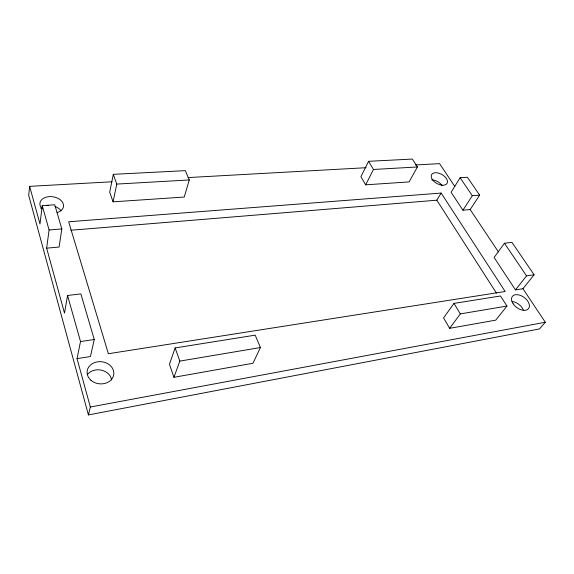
<?xml version="1.0" encoding="UTF-8"?>
<svg xmlns="http://www.w3.org/2000/svg" width="574" height="574" viewBox="0 0 574 574"><rect width="100%" height="100%" fill="white"/><g stroke="black" fill="none" stroke-linecap="round" stroke-linejoin="round"><path stroke-width="0.86" d="M111.98 181.786L29.633 186.349L28.7 195.347L88.425 414.93L539.51 328.902L545.3 322.251L522.943 288.715L515.474 289.884L494.099 257.482L504.467 243.254L511.936 242.357L534.1 274.767L522.943 288.715M88.425 414.93L90.34 407.016L77.038 358.642L90.441 356.54L94.251 339.514L80.877 293.895L67.553 295.488L64.51 313.11L46.645 248.169L59.1 247.035L61.827 228.933L54.745 204.774L42.232 205.614L39.986 223.982L29.633 186.349M46.645 248.169L49.091 229.966L42.232 205.614M113.308 174.331L109.706 192.139L113.064 201.833L184.247 197.04L189.284 179.949L185.337 170.657L113.308 174.331L116.773 184.082L113.064 201.833M77.038 358.642L80.518 341.537L67.553 295.488M175.127 347.937L169.438 364.289L173.951 377.297L252.962 363.263L260.452 347.535L255.193 335.151L175.127 347.937L179.82 361.103L173.951 377.297M368.58 161.308L360.903 176.699L365.66 184.828L409.068 181.908L417.434 166.969L412.354 159.07L368.58 161.308L373.487 169.466L365.66 184.828M70.846 230.239L436.821 200.197L441.155 193.058L505.149 291.506L108.386 353.728L68.658 221.772L441.155 193.058M460.111 177.725L451.099 192.29L462.924 210.213L470.185 209.553L479.634 195.138L467.394 177.237L460.111 177.725L472.294 195.727L479.634 195.138M462.924 210.213L472.294 195.727M453.998 303.402L443.559 317.917L449.65 328.328L495.742 320.141L506.971 306.057L500.485 295.976L453.998 303.402L460.312 313.906L449.65 328.328M515.474 289.884L526.552 275.879L534.1 274.767M90.34 407.016L545.3 322.251M179.82 361.103L260.452 347.535M460.312 313.906L506.971 306.057M80.518 341.537L94.251 339.514M49.091 229.966L61.827 228.933M116.773 184.082L189.284 179.949M373.487 169.466L417.434 166.969M188.064 177.574L366.183 167.701M415.411 164.975L439.576 163.633L454.859 186.557M504.467 243.254L526.552 275.879M470.185 209.553L498.512 252.051M436.821 200.197L496.453 293.106M42.175 208.979A11.918 8.165 8.2 0 1 45.203 197.478A11.918 8.165 8.2 0 1 61.949 201.474A11.918 8.165 8.2 0 1 57.113 212.545M431.705 179.856A8.811 5.188 29.5 0 1 442.073 185.574M512.058 301.479A10.052 6.271 36.7 0 1 523.337 310.003M87.277 374.65A13.245 11.042 5.8 0 1 101.397 370.158A13.245 11.042 5.8 0 1 111.621 379.981M40.797 208.412A11.789 8.158 7.9 0 1 42.089 207.401M46.774 205.657A11.789 8.158 7.9 0 1 48.245 205.492M54.96 206.425A11.789 8.158 7.9 0 1 60.988 210.737M513.134 303.797A10.145 6.264 36.5 0 0 528.604 308.568A10.145 6.264 36.5 0 0 519.671 295.136A10.145 6.264 36.5 0 0 513.134 303.797M90.9 380.218A13.41 11.093 6.4 0 0 113.351 376.235A13.41 11.093 6.4 0 0 97.15 361.893A13.41 11.093 6.4 0 0 90.9 380.218M432.337 179.49A8.89 5.166 29.4 0 0 446.443 184.125A8.89 5.166 29.4 0 0 439.246 173.305A8.89 5.166 29.4 0 0 432.337 179.49"/></g></svg>
